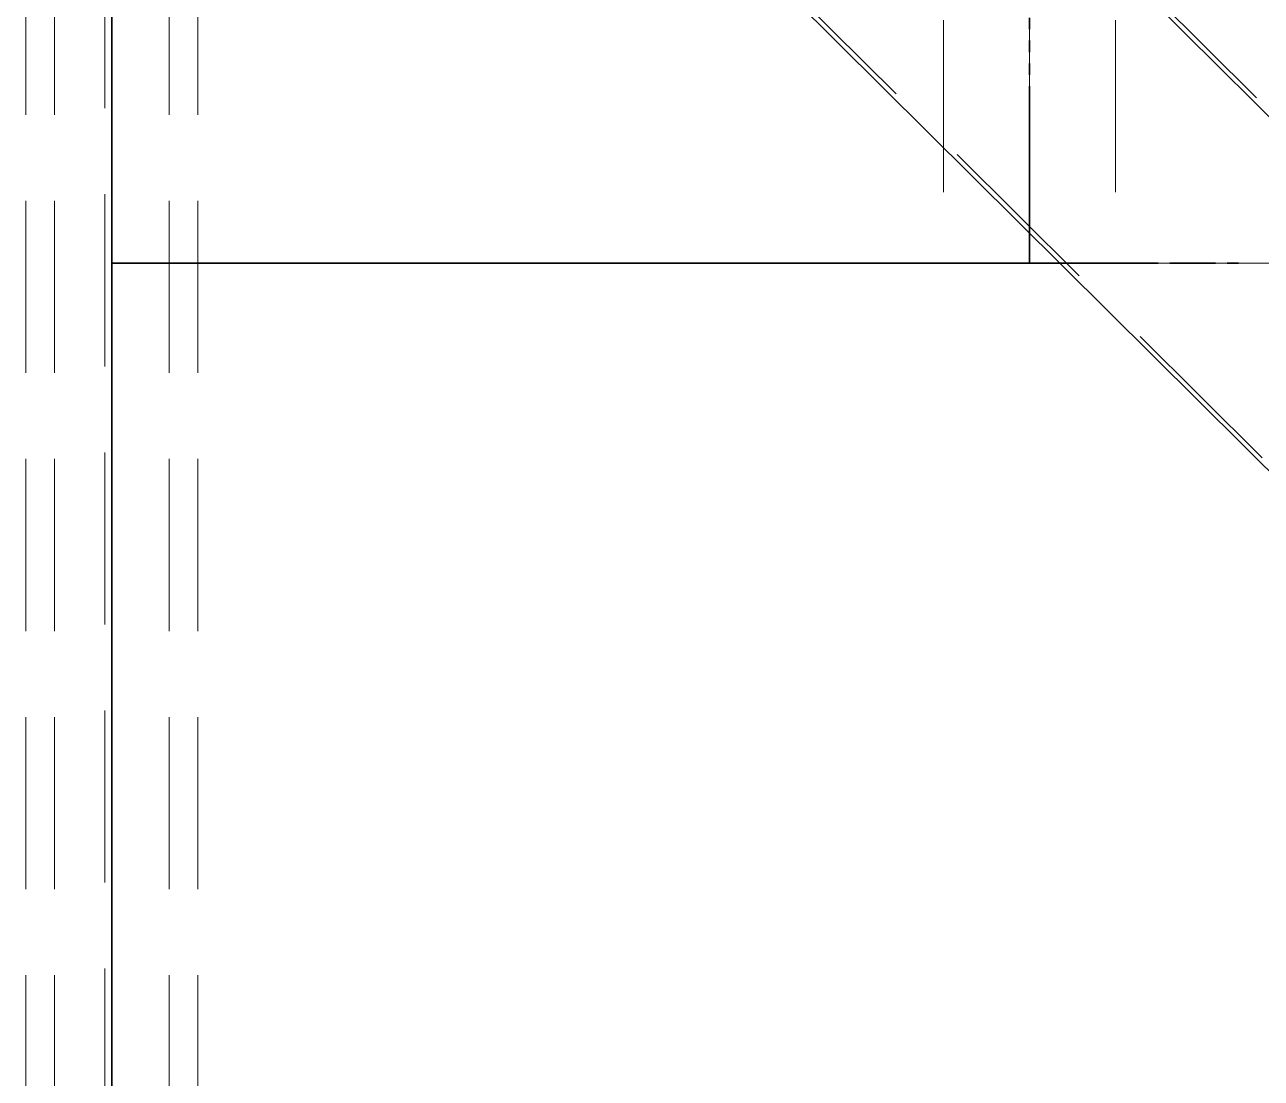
# Model space of a CAD drawing. Header units: millimetres. Extents: x -11795 to 47768, y 22971 to 65021.
# Drawn here: x 18767 to 19845, y 32909 to 33828 of the extents above; entities that cross this region are included whole.
import ezdxf

# ---------------------------------------------------------------- set-up
doc = ezdxf.new("R2010")
doc.units = ezdxf.units.MM
doc.linetypes.add('HIDDEN_50', pattern=[225, 150, -75])
for name, color, linetype, lineweight in [('PLATE_HIDDEN', 8, 'HIDDEN_50', 18), ('PLATE_VISIBLE', 7, 'Continuous', 35), ('PROFILE_HIDDEN', 9, 'HIDDEN_50', 18), ('PROFILE_VISIBLE', 4, 'Continuous', 25)]:
    doc.layers.add(name, color=color, linetype=linetype, lineweight=lineweight)

msp = doc.modelspace()

# ---------------------------------------------------------------- linework, layer by layer
at = {"layer": 'PLATE_HIDDEN'}
for p, q in [((18842.9, 34845.3), (18842.9, 31505)), ((18842.9, 34845.3), (18842.9, 31505)), ((18842.9, 31505), (18842.9, 34845.3)), ((18842.9, 34845.3), (18842.9, 31505)), ((19642.9, 33620), (19642.9, 34585)), ((18842.9, 34349.3), (18842.9, 31505)), ((18842.9, 31505), (18842.9, 34349.3)), ((18842.9, 31505), (18842.9, 34349.3)), ((19642.9, 33823.9), (19642.9, 33814)), ((19642.9, 33804), (19642.9, 33794.1)), ((19642.9, 33784.1), (19642.9, 33774.2)), ((20198.8, 33620), (18842.9, 33620)), ((19755.1, 33620), (19765.1, 33620)), ((19805, 33620), (19815, 33620)), ((19824.9, 33620), (19864.8, 33620))]:
    msp.add_line(p, q, dxfattribs=at)
at = {"layer": 'PLATE_VISIBLE'}
for p, q in [((18842.9, 34349.3), (18842.9, 31500)), ((19642.9, 33833.9), (19642.9, 33823.9)), ((19642.9, 33814), (19642.9, 33804)), ((19642.9, 33794.1), (19642.9, 33784.1)), ((19642.9, 33774.2), (19642.9, 33620)), ((18842.9, 33620), (19755.1, 33620)), ((19765.1, 33620), (19805, 33620)), ((19815, 33620), (19824.9, 33620))]:
    msp.add_line(p, q, dxfattribs=at)
at = {"layer": 'PROFILE_HIDDEN'}
for p, q in [((19567.9, 34731.9), (19567.9, 33620)), ((19567.9, 34731.9), (19567.9, 33620)), ((19717.9, 34731.9), (19717.9, 33620)), ((19717.9, 34731.9), (19717.9, 33620)), ((20479.2, 33130), (18922.7, 34675.9)), ((20324.7, 32974.7), (18768.2, 34520.7)), ((18836.9, 31505), (18836.9, 34430)), ((18836.9, 31505), (18836.9, 34430)), ((18767.9, 34349.3), (18767.9, 31505)), ((18767.9, 34349.3), (18767.9, 31505)), ((18792.9, 34349.3), (18792.9, 31505)), ((18792.9, 34349.3), (18792.9, 31505)), ((18892.9, 34349.3), (18892.9, 31505)), ((18892.9, 34349.3), (18892.9, 31505)), ((18917.9, 34349.3), (18917.9, 31505)), ((18917.9, 34349.3), (18917.9, 31505)), ((19567.9, 33620), (19717.9, 33620)), ((19717.9, 33620), (19567.9, 33620))]:
    msp.add_line(p, q, dxfattribs=at)
at = {"layer": 'PROFILE_VISIBLE'}
for p, q in [((20269, 33333.1), (18995.5, 34598)), ((20311.7, 32981.9), (18765.8, 34517.3))]:
    msp.add_line(p, q, dxfattribs=at)

doc.saveas('drawing.dxf')
